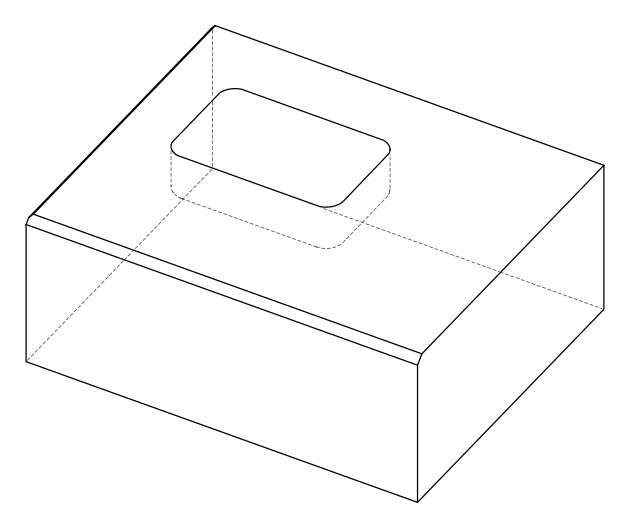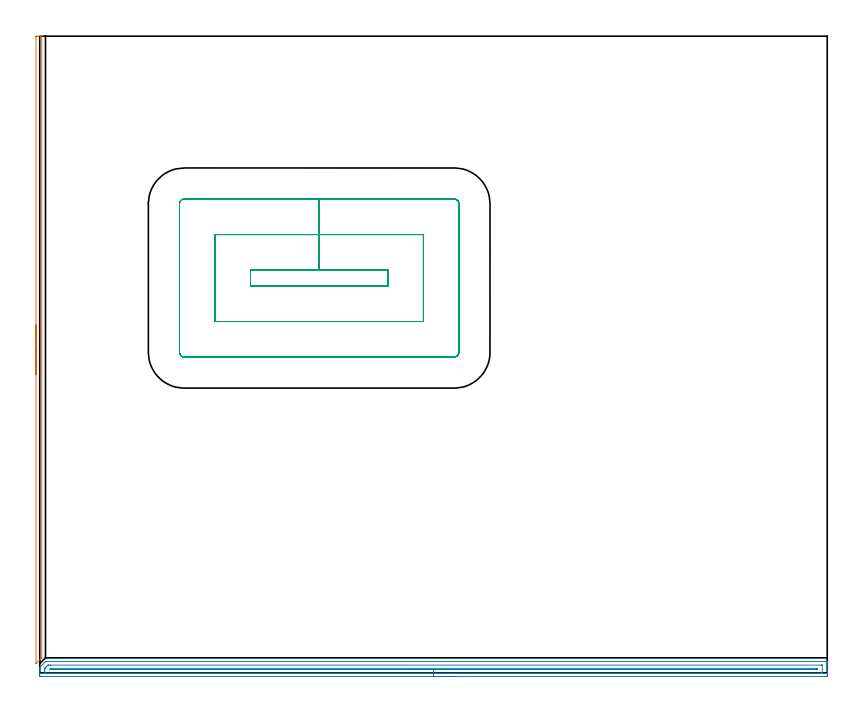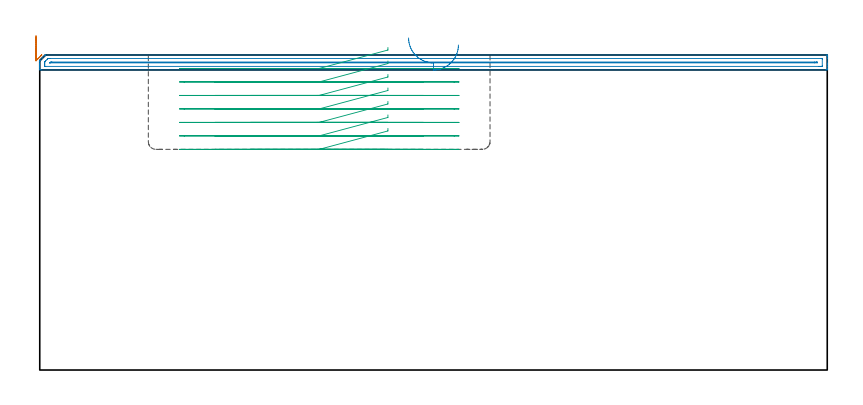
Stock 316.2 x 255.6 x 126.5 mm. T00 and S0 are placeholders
(PLAN: 3 operations, 1 tool changes, 21.2 min)
(1 AREA_MILL | FG_CHAMFER_SURFACE | UGT0205_001 | 2.16 min | 671 mm3)
(2 AREA_MILL_1 | FG_CHAMFER_SURFACE_1 | UGT0205_001 | 7.73 min | 5690 mm3)
(3 MILL_RECTANGULAR_POCKET | POCKET_RECTANGULAR_STRAIGHT | NXT0201_007 | Follow Part, ap 6.25, ae 75% | 11.27 min | 451984 mm3)
(TOOL UGT0205_001 | Chamfer Mill 20 x 3 x 45 deg. | D20 FL50 Z2)
(TOOL NXT0201_007 | ENDMILL 25mm [R216.25-25050GCK54P 1620] | D25 R3 FL54 Z5)
(OP 1 AREA_MILL)
G17 G21 G94 G90
T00 M6
G54
G17 G0 G90 X-1.5 Y119.65 S1061 M3
G43 Z136.5 H0
Z134.2
G94 G1 Y119.688 Z133.328 F250.
Y119.802 Z132.464
Y119.991 Z131.612
Y120.253 Z130.78
Y120.587 Z129.974
Y120.99 Z129.2
Y121.459 Z128.464
Y121.99 Z127.772
Y122.579 Z127.129
Y123.222 Z126.54
Y123.914 Z126.008
Y124.65 Z125.54
Y125.424 Z125.137
Y126.23 Z124.803
Y127.062 Z124.541
Y127.914 Z124.352
Y128.778 Z124.238
Y129.65 Z124.2
Y255.301
X-1.498 Y255.445 Z124.202
X-1.493 Y255.585 Z124.204
X-1.491 Y255.596 Z124.205
X-1.219 Y255.598 Z124.477
X-0.614 Y255.6 Z125.085
X0.519 Z126.218
X0.605 Z126.304
X0.705 Y255.596 Z126.397
X0.798 Y255.59 Z126.488
X0.8 Y255.445 Z126.5
Y6.083
X0.803 Y6.013 Z126.496
X0.769 Y5.971 Z126.465
X0.653 Y5.853 Z126.352
X-1.475 Y3.724 Z124.222
X-1.496 Y3.713 Z124.201
X-1.499 Y3.712 Z124.199
X-1.5 Y3.855 Z124.2
Y129.65
Y130.522 Z124.238
Y131.387 Z124.352
Y132.238 Z124.541
Y133.07 Z124.803
Y133.876 Z125.137
Y134.65 Z125.54
Y135.386 Z126.008
Y136.078 Z126.54
Y136.721 Z127.129
Y137.31 Z127.772
Y137.842 Z128.464
Y138.31 Z129.2
Y138.713 Z129.974
Y139.047 Z130.78
Y139.309 Z131.612
Y139.498 Z132.464
Y139.612 Z133.328
Y139.65 Z134.2
G0 Z136.5
M5
M2
(OP 2 AREA_MILL_1)
G17 G21 G94 G90
T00 M6
G54
G17 G0 G90 X168.1 Y-1.5 S1061 M3
G43 Z136.5 H0
Z130.5
G94 G1 X168.062 Z129.628 F250.
X167.948 Z128.764
X167.759 Z127.912
X167.497 Z127.08
X167.163 Z126.274
X166.76 Z125.5
X166.292 Z124.764
X165.76 Z124.072
X165.171 Z123.429
X164.528 Z122.84
X163.836 Z122.309
X163.1 Z121.84
X162.326 Z121.437
X161.52 Z121.103
X160.688 Z120.841
X159.837 Z120.652
X158.972 Z120.538
X158.1 Z120.5
X0.604 Y-1.499 Z120.501
X0.229 Y-1.495 Z120.502
X0.01 Y-1.491 Z120.504
X0. Y-1.127 Z120.867
Y-0.561 Z121.436
Y-0.252 Z121.745
Y0.315 Z122.311
Y0.624 Z122.619
Y1.243 Z123.242
Y1.938 Z123.937
X0.001 Y2.068 Z124.068
X0.01 Y2.201 Z124.195
X0.139 Y2.339 Z124.339
X1.05 Y3.25 Z125.25
X1.942 Y4.143 Z126.142
X2.251 Y4.449 Z126.446
X2.306 Y4.496 Z126.49
X2.388 Y4.5 Z126.5
X316.042
X316.19 Y4.498 Z126.489
X316.197 Y4.371 Z126.363
X316.2 Y4.237 Z126.236
Y3.87 Z125.87
Y3.252 Z125.246
Y1.191 Z123.188
Y0.624 Z122.619
Y0.032 Z122.027
Y-0.252 Z121.744
Y-0.844 Z121.152
X316.196 Y-1.127 Z120.869
X316.19 Y-1.492 Z120.504
X315.972 Y-1.496 Z120.502
X315.596 Y-1.5 Z120.5
X158.1
Y-0.086 Z121.914
X2.388 Y-0.085 Z121.915
X2.218 Y-0.084 Z121.916
X2.045 Y-0.08 Z121.92
X2.01 Y-0.079 Z121.921
X2.005 Y-0.054 Z121.946
X2.003 Y-0.027 Z121.973
X2. Y0.129 Z122.129
Y0.624 Z122.624
Y1.005 Z123.005
X2.003 Y1.5 Z123.5
X2.007 Y1.69 Z123.69
X2.01 Y1.737 Z123.737
X2.029 Y1.768 Z123.768
X2.07 Y1.813 Z123.813
X2.388 Y2.139 Z124.139
X2.951 Y2.7 Z124.7
X3.281 Y3.026 Z125.026
X3.331 Y3.07 Z125.07
X3.367 Y3.079 Z125.079
X3.454 Y3.081 Z125.081
X4.173 Y3.085 Z125.085
X4.342 Y3.086 Z125.086
X313.812 Y3.085 Z125.085
X313.982 Y3.084 Z125.084
X314.155 Y3.08 Z125.08
X314.19 Y3.079 Z125.079
X314.195 Y3.054 Z125.054
X314.197 Y3.027 Z125.027
X314.2 Y2.871 Z124.871
X314.199 Y0.116 Z122.116
X314.196 Y0.014 Z122.014
X314.191 Y-0.053 Z121.947
X314.187 Y-0.079 Z121.921
X314.172 Y-0.08 Z121.92
X313.812 Y-0.084 Z121.916
X313.642 Y-0.085 Z121.915
X312.919 Y-0.086 Z121.914
X158.1
Y1.328 Z123.328
X4.173 Y1.329 Z123.329
X4.078 Y1.331 Z123.331
X4.048 Y1.334 Z123.334
X4.046 Y1.335 Z123.335
X4.055 Y1.348 Z123.348
X4.085 Y1.385 Z123.385
X4.2 Y1.5 Z123.5
X4.375 Y1.664 Z123.664
X4.716 Y1.669 Z123.669
X4.891 Y1.671 Z123.671
X311.135
X311.854 Y1.67 Z123.67
X312.027 Y1.667 Z123.667
X312.19 Y1.663 Z123.663
X312.192 Y1.5 Z123.5
X312.193 Y1.337 Z123.337
X311.135 Y1.329 Z123.329
X158.1 Y1.328 Z123.328
X157.228 Z123.367
X156.364 Z123.48
X155.512 Z123.669
X154.68 Z123.932
X153.874 Z124.265
X153.1 Z124.668
X152.364 Z125.137
X151.672 Z125.668
X151.029 Z126.257
X150.44 Z126.901
X149.908 Z127.593
X149.44 Z128.328
X149.037 Z129.102
X148.703 Z129.908
X148.441 Z130.74
X148.252 Z131.592
X148.138 Z132.457
X148.1 Z133.328
G0 Z136.5
M5
M2
(OP 3 MILL_RECTANGULAR_POCKET)
G17 G21 G94 G90
T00 M6
G54
G17 G0 G90 X139.8 Y157.898 S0 M3
G43 Z136.5 H1
Z129.5
G94 G1 Y161.7 Z128.481 F250.
X112.2 Z121.086
X84.6 F500.
Y155.3
X139.8
Y161.7
X112.2
Y175.95
X70.35
Y141.05
X154.05
Y175.95
X112.2
Y190.2
X58.
G3 X56.1 Y188.3 R1.9
G1 Y128.7
G3 X58. Y126.8 R1.9
G1 X166.4
G3 X168.3 Y128.7 R1.9
G1 Y188.3
G3 X166.4 Y190.2 R1.9
G1 X112.2
X111.2
G0 X139.8 Y157.898 Z124.086
G1 Y161.7 Z123.067 F250.
X112.2 Z115.671
X84.6 F500.
Y155.3
X139.8
Y161.7
X112.2
Y175.95
X70.35
Y141.05
X154.05
Y175.95
X112.2
Y190.2
X58.
G3 X56.1 Y188.3 R1.9
G1 Y128.7
G3 X58. Y126.8 R1.9
G1 X166.4
G3 X168.3 Y128.7 R1.9
G1 Y188.3
G3 X166.4 Y190.2 R1.9
G1 X112.2
X111.2
G0 X139.8 Y157.898 Z118.671
G1 Y161.7 Z117.652 F250.
X112.2 Z110.257
X84.6 F500.
Y155.3
X139.8
Y161.7
X112.2
Y175.95
X70.35
Y141.05
X154.05
Y175.95
X112.2
Y190.2
X58.
G3 X56.1 Y188.3 R1.9
G1 Y128.7
G3 X58. Y126.8 R1.9
G1 X166.4
G3 X168.3 Y128.7 R1.9
G1 Y188.3
G3 X166.4 Y190.2 R1.9
G1 X112.2
X111.2
G0 X139.8 Y157.898 Z113.257
G1 Y161.7 Z112.238 F250.
X112.2 Z104.843
X84.6 F500.
Y155.3
X139.8
Y161.7
X112.2
Y175.95
X70.35
Y141.05
X154.05
Y175.95
X112.2
Y190.2
X58.
G3 X56.1 Y188.3 R1.9
G1 Y128.7
G3 X58. Y126.8 R1.9
G1 X166.4
G3 X168.3 Y128.7 R1.9
G1 Y188.3
G3 X166.4 Y190.2 R1.9
G1 X112.2
X111.2
G0 X139.8 Y157.898 Z107.843
G1 Y161.7 Z106.824 F250.
X112.2 Z99.429
X84.6 F500.
Y155.3
X139.8
Y161.7
X112.2
Y175.95
X70.35
Y141.05
X154.05
Y175.95
X112.2
Y190.2
X58.
G3 X56.1 Y188.3 R1.9
G1 Y128.7
G3 X58. Y126.8 R1.9
G1 X166.4
G3 X168.3 Y128.7 R1.9
G1 Y188.3
G3 X166.4 Y190.2 R1.9
G1 X112.2
X111.2
G0 X139.8 Y157.898 Z102.429
G1 Y161.7 Z101.41 F250.
X112.2 Z94.014
X84.6 F500.
Y155.3
X139.8
Y161.7
X112.2
Y175.95
X70.35
Y141.05
X154.05
Y175.95
X112.2
Y190.2
X58.
G3 X56.1 Y188.3 R1.9
G1 Y128.7
G3 X58. Y126.8 R1.9
G1 X166.4
G3 X168.3 Y128.7 R1.9
G1 Y188.3
G3 X166.4 Y190.2 R1.9
G1 X112.2
X111.2
G0 X139.8 Y157.898 Z97.014
G1 Y161.7 Z95.995 F250.
X112.2 Z88.6
X84.6 F500.
Y155.3
X139.8
Y161.7
X112.2
Y175.95
X70.35
Y141.05
X154.05
Y175.95
X112.2
Y190.2
X58.
G3 X56.1 Y188.3 R1.9
G1 Y128.7
G3 X58. Y126.8 R1.9
G1 X166.4
G3 X168.3 Y128.7 R1.9
G1 Y188.3
G3 X166.4 Y190.2 R1.9
G1 X112.2
X111.2
G0 Z136.5
M5
M2
